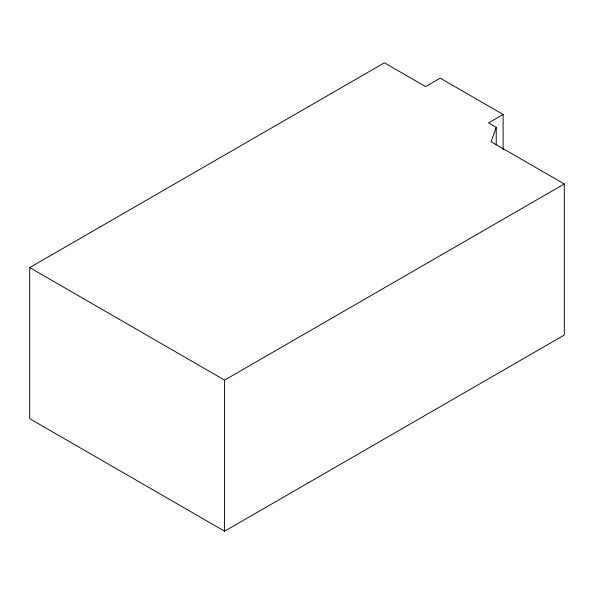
<?xml version="1.0" encoding="UTF-8"?>
<svg xmlns="http://www.w3.org/2000/svg" width="594" height="594" viewBox="0 0 594 594"><rect width="100%" height="100%" fill="white"/><g stroke="black" fill="none" stroke-linecap="round" stroke-linejoin="round"><path stroke-width="0.89" d="M503.125 114.471L488.506 122.906L496.22 127.361L491.119 141.728L564.3 183.977L564.3 335.053L224.577 531.192L29.7 418.673L29.7 267.597L384.407 62.808L425.601 86.59L440.221 78.148L503.125 114.471L503.125 149.688M29.7 267.597L224.577 380.115L564.3 183.977M496.22 127.361L496.22 144.973M224.577 380.115L224.577 531.192"/></g></svg>
